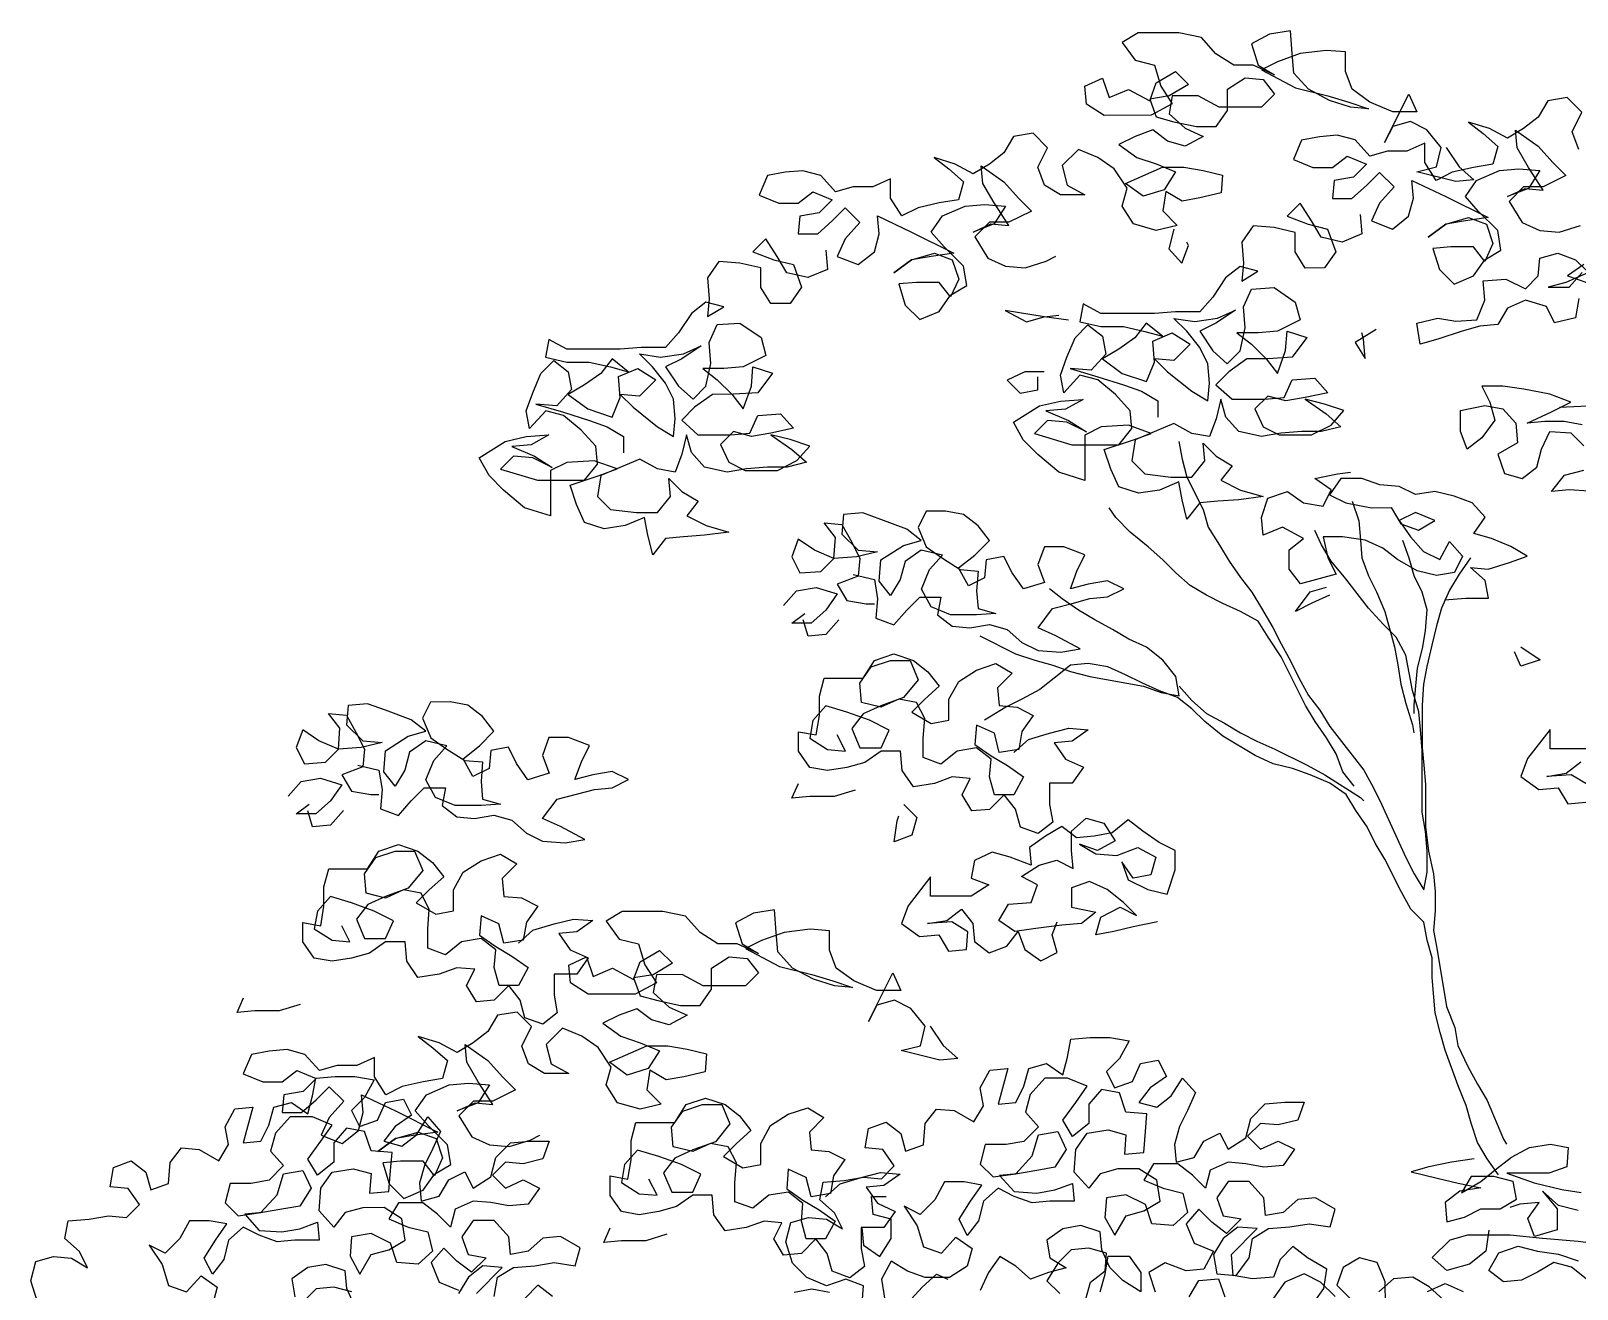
# Model space of a CAD drawing. Header units: millimetres. Extents: x 92.2 to 172.4, y 6.8 to 63.1.
# Drawn here: x 167.021 to 169.294, y 23.962 to 25.812 of the extents above; entities that cross this region are included whole.
import ezdxf

# ---------------------------------------------------------------- set-up
doc = ezdxf.new("R2010")
doc.units = ezdxf.units.MM
doc.layers.add('VEGETAÇÃO', color=64, linetype='Continuous')

# ---------------------------------------------------------------- blocks, each defined once
blk = doc.blocks.new('A$C6B776F95')
for points in [[(2213.4, 5245), (2217.5, 5220.3), (2244.2, 5214.1), (2254.6, 5234.7), (2281.3, 5242.9), (2304, 5232.6), (2316.3, 5212), (2339, 5209.9), (2361.6, 5203.7), (2392.5, 5193.4), (2415.1, 5187.2), (2419.3, 5213.9), (2392.5, 5220.2), (2369.9, 5216.1), (2343.1, 5218.1), (2332.8, 5242.9), (2334.9, 5267.6), (2306.1, 5269.7), (2281.3, 5257.3), (2264.9, 5273.8), (2262.8, 5296.5), (2240.2, 5302.7), (2217.5, 5294.4), (2201, 5278), (2229.9, 5265.6), (2252.5, 5259.4), (2225.7, 5259.4), (2209.3, 5278)], [(2207.2, 5288.3), (2227.8, 5273.8), (2203.1, 5265.6)], [(2213.5, 5434.5), (2221.8, 5457.1), (2209.5, 5481.9), (2228, 5500.4), (2252.7, 5496.2), (2265.1, 5475.6), (2283.6, 5461.2), (2304.2, 5448.8), (2326.8, 5461.2), (2353.6, 5469.4), (2335.1, 5455), (2316.5, 5438.5), (2322.7, 5415.9), (2347.4, 5411.7), (2374.2, 5405.5), (2394.7, 5395.2), (2409.2, 5417.8), (2409.2, 5442.5), (2431.8, 5432.2), (2456.5, 5432.2), (2479.2, 5426), (2497.7, 5446.6), (2520.4, 5452.7), (2543.1, 5450.7), (2565.7, 5446.5), (2576, 5421.8), (2551.3, 5411.5), (2526.5, 5411.5), (2508, 5426), (2483.3, 5415.7), (2499.8, 5399.2), (2524.5, 5395.1), (2526.5, 5372.4), (2501.8, 5372.4), (2483.3, 5388.9), (2466.8, 5405.4), (2448.3, 5386.9), (2466.8, 5366.3), (2477.1, 5343.6), (2450.3, 5333.4), (2429.7, 5349.9), (2423.5, 5372.5), (2425.6, 5395.2), (2382.4, 5374.6), (2328.8, 5347.9), (2357.6, 5343.7), (2382.3, 5339.6), (2405, 5323.1), (2382.3, 5339.6), (2353.5, 5347.9), (2330.8, 5339.7), (2322.6, 5314.9), (2332.9, 5292.3), (2347.3, 5310.8), (2376.1, 5310.8), (2398.8, 5308.7), (2390.5, 5281.9), (2372, 5263.4), (2347.3, 5273.7), (2332.9, 5294.3), (2312.3, 5306.7), (2316.4, 5331.4), (2341.2, 5356.1), (2357.6, 5374.6), (2343.3, 5395.2), (2314.4, 5407.6), (2289.7, 5409.7), (2262.9, 5407.7), (2277.3, 5385), (2304.1, 5374.7), (2281.5, 5385), (2258.8, 5383), (2277.4, 5411.8), (2291.8, 5436.5), (2293.9, 5459.1), (2265, 5438.6), (2246.5, 5418), (2230, 5401.5), (2258.8, 5387.1), (2283.5, 5387.1), (2302, 5368.5), (2285.5, 5341.8), (2262.9, 5331.5), (2238.2, 5329.4), (2211.4, 5337.7)], [(2382, 5437.1), (2365.5, 5412.4), (2347, 5396), (2369.6, 5393.9), (2419.1, 5406.2), (2394.3, 5412.4), (2388.2, 5437.1), (2406.7, 5459.7), (2427.4, 5470), (2450, 5463.8), (2460.3, 5443.2), (2429.4, 5505), (2419.1, 5482.4), (2450, 5482.4), (2478.9, 5494.7), (2501.5, 5511.1), (2509.8, 5533.8), (2509.8, 5558.5), (2534.5, 5560.5), (2567.5, 5556.4), (2596.3, 5546.1), (2616.9, 5535.7), (2573.6, 5513.1), (2532.4, 5502.9), (2505.6, 5494.7), (2480.9, 5486.4), (2503.6, 5488.5), (2530.3, 5496.7), (2557.1, 5511.1), (2575.7, 5531.7), (2577.8, 5556.4), (2579.8, 5585.2), (2606.6, 5581.1), (2629.3, 5568.7), (2621, 5541.9), (2600.4, 5529.6), (2627.2, 5541.9), (2651.9, 5541.9), (2674.6, 5556.3), (2693.1, 5576.9), (2721.9, 5583), (2773.4, 5583), (2794, 5570.6), (2777.5, 5548), (2752.8, 5541.8), (2744.5, 5515), (2730.1, 5492.4), (2756.9, 5478), (2816.6, 5477.9), (2839.2, 5492.3), (2841.3, 5514.9), (2818.7, 5525.3), (2810.4, 5500.6), (2785.7, 5510.9), (2758.9, 5496.5), (2750.7, 5519.2), (2726, 5533.6), (2709.5, 5517.1), (2734.2, 5502.7), (2758.9, 5498.5), (2750.7, 5475.9), (2728, 5469.7), (2699.2, 5463.6), (2674.5, 5463.6), (2660.1, 5484.2), (2660.1, 5511), (2637.5, 5525.4), (2614.8, 5523.4), (2600.4, 5504.9), (2616.8, 5488.4), (2670.4, 5488.3), (2697.2, 5502.7), (2730.1, 5502.7), (2734.2, 5480), (2713.6, 5461.5), (2690.9, 5451.2), (2713.6, 5438.9), (2736.2, 5445), (2754.8, 5459.4), (2777.4, 5451.2), (2798, 5440.9), (2775.3, 5424.4), (2750.6, 5416.2), (2725.9, 5405.9), (2740.3, 5383.2), (2767.1, 5375), (2789.7, 5391.4), (2742.4, 5412.1), (2715.6, 5412.1), (2690.9, 5408), (2666.2, 5401.8), (2668.2, 5379.2), (2695, 5373), (2717.6, 5368.8), (2738.2, 5381.2), (2742.3, 5356.5), (2723.8, 5338), (2750.5, 5331.7), (2779.4, 5340), (2793.8, 5362.6), (2787.7, 5385.3), (2804.2, 5410), (2824.8, 5424.4), (2849.5, 5434.6), (2870.1, 5414), (2863.9, 5389.3), (2841.2, 5377), (2872.1, 5376.9), (2892.7, 5389.3), (2901, 5411.9), (2888.6, 5436.6), (2907.2, 5455.2), (2931.9, 5451), (2944.2, 5430.4), (2962.7, 5416), (2983.3, 5403.6), (3006, 5415.9), (3032.8, 5424.2), (3014.2, 5409.8), (2995.7, 5393.3), (3001.8, 5370.6), (3026.5, 5366.5), (3053.3, 5360.3), (3073.9, 5350), (3088.3, 5372.6), (3088.3, 5397.3), (3111, 5387), (3135.7, 5387), (3158.3, 5380.8), (3176.9, 5401.4), (3199.6, 5407.5), (3222.2, 5405.5), (3244.9, 5401.3), (3255.1, 5376.6), (3230.4, 5366.3), (3205.7, 5366.3), (3187.2, 5380.8), (3162.5, 5370.5), (3178.9, 5354), (3203.6, 5349.9), (3205.7, 5327.2), (3180.9, 5327.2), (3162.4, 5343.7), (3146, 5360.2), (3127.4, 5341.7), (3145.9, 5321.1), (3156.2, 5298.4), (3129.4, 5288.2), (3108.8, 5304.6), (3102.7, 5327.3), (3104.8, 5350), (3061.5, 5329.4), (3007.9, 5302.7), (3036.8, 5298.5), (3061.5, 5294.4), (3084.1, 5277.9), (3061.5, 5294.4), (3032.6, 5302.7), (3010, 5294.4), (3001.7, 5269.7), (3012, 5247.1), (3026.4, 5265.6), (3055.3, 5265.6), (3077.9, 5263.5), (3069.7, 5236.7), (3051.1, 5218.2), (3026.4, 5228.5), (3012, 5249.1), (2991.4, 5261.5), (2995.6, 5286.2), (3020.3, 5310.9), (3036.8, 5329.4), (3022.4, 5350), (2993.6, 5362.4), (2968.9, 5364.5), (2942.1, 5362.5), (2956.5, 5339.8), (2983.2, 5329.5), (2960.6, 5339.8), (2938, 5337.8), (2956.5, 5366.6), (2970.9, 5391.3), (2973, 5413.9), (2944.2, 5393.4), (2925.6, 5372.8), (2909.1, 5356.3), (2938, 5341.9), (2962.7, 5341.9), (2981.2, 5323.3), (2964.7, 5296.5), (2942, 5286.3), (2917.3, 5284.2), (2890.5, 5292.5), (2878.2, 5298.7)], [(2491.5, 5351.9), (2489.4, 5327.1), (2514.1, 5316.8), (2540.9, 5323), (2553.3, 5343.6), (2567.7, 5366.2), (2584.2, 5349.7), (2557.4, 5339.4), (2532.7, 5333.3), (2522.3, 5304.5), (2536.7, 5283.9), (2561.4, 5283.8), (2573.8, 5304.4), (2573.8, 5329.1), (2600.6, 5335.3), (2627.4, 5337.3), (2641.8, 5316.7), (2639.7, 5289.9), (2641.7, 5267.3), (2621.2, 5279.7), (2643.8, 5285.8), (2662.3, 5271.4), (2678.8, 5246.7), (2695.2, 5228.1), (2726.1, 5228.1), (2752.9, 5226), (2820.9, 5225.9), (2843.5, 5238.3), (2847.6, 5215.6), (2820.9, 5209.5), (2792, 5209.5), (2765.2, 5203.3), (2742.6, 5197.2), (2763.2, 5213.6), (2777.6, 5195.1), (2798.2, 5180.7), (2818.8, 5168.3), (2794, 5149.8), (2763.1, 5139.5), (2752.9, 5164.2), (2754.9, 5191), (2730.2, 5201.3), (2707.6, 5186.9), (2728.1, 5166.3), (2752.9, 5168.3), (2736.4, 5151.9), (2705.5, 5127.2), (2684.8, 5114.9), (2682.8, 5137.5), (2684.9, 5162.2), (2695.2, 5182.8), (2711.7, 5203.4), (2728.2, 5219.8), (2701.4, 5215.7), (2672.6, 5219.9), (2649.9, 5230.2), (2674.6, 5213.7), (2695.2, 5203.4), (2678.7, 5178.7), (2660.2, 5162.2), (2643.7, 5178.7), (2637.6, 5207.6), (2639.7, 5234.3), (2629.4, 5257), (2600.5, 5259.1), (2573.8, 5240.6), (2567.6, 5217.9), (2596.4, 5203.5), (2621.1, 5201.4), (2647.9, 5201.4), (2629.3, 5187), (2610.8, 5168.5), (2596.3, 5149.9), (2586.1, 5178.8), (2584, 5203.5), (2559.3, 5195.3), (2577.8, 5170.6), (2608.7, 5168.5), (2635.5, 5168.4), (2658.1, 5151.9), (2674.6, 5135.5), (2654, 5116.9), (2612.8, 5117), (2588.1, 5119.1), (2577.8, 5141.7), (2549, 5143.8), (2532.5, 5125.3), (2561.3, 5119.1), (2586, 5114.9), (2608.7, 5121.1), (2625.1, 5104.6), (2614.8, 5082), (2594.2, 5071.7), (2553, 5071.7), (2528.3, 5084.1), (2511.9, 5102.7), (2536.6, 5110.9), (2561.3, 5117), (2534.5, 5098.5), (2515.9, 5082.1), (2540.7, 5075.9), (2565.4, 5075.8), (2592.1, 5073.8), (2616.8, 5069.6), (2645.7, 5075.8), (2662.2, 5094.3), (2668.4, 5116.9), (2674.5, 5092.2), (2682.7, 5069.6), (2705.4, 5073.6), (2728.1, 5086), (2777.5, 5065.3), (2781.6, 5038.6), (2765.1, 5022.1), (2732.1, 5018), (2705.4, 5018), (2688.9, 5038.7), (2691, 5061.3), (2674.5, 5044.8), (2653.9, 5032.5), (2668.3, 5014), (2643.6, 5001.6), (2614.7, 4993.4), (2645.6, 4989.3), (2672.4, 4987.2), (2695, 4985.1), (2711.5, 4964.5), (2717.7, 4989.2), (2721.8, 5011.9), (2746.5, 5001.5), (2773.3, 4997.4), (2798, 5005.6), (2808.3, 5028.2), (2816.6, 5053), (2779.5, 5065.3), (2756.9, 5073.6), (2785.7, 5083.9), (2820.7, 5081.8), (2841.3, 5071.5), (2841.3, 5013.8), (2874.2, 5024.1), (2901, 5046.7), (2919.6, 5065.2), (2931.9, 5087.9), (2899, 5108.5), (2872.2, 5114.7), (2843.4, 5116.8), (2866.1, 5104.4), (2890.8, 5102.3), (2861.9, 5090), (2839.3, 5075.6), (2864, 5087.9), (2888.7, 5090), (2905.2, 5073.5), (2857.8, 5059.1), (2798.1, 5059.1), (2781.6, 5079.8), (2783.7, 5102.4), (2802.2, 5123), (2824.9, 5141.5), (2847.6, 5147.7), (2868.1, 5125), (2872.3, 5147.6), (2864.1, 5170.3), (2853.8, 5195), (2837.3, 5211.5), (2818.8, 5197.1), (2814.6, 5174.5), (2833.2, 5153.8), (2859.9, 5155.9), (2824.9, 5145.6), (2792, 5135.4), (2769.3, 5127.1), (2748.7, 5114.8), (2748.7, 5094.2)], [(2728.3, 5333.1), (2734.4, 5308.4), (2718, 5289.9), (2709.7, 5312.5), (2711.8, 5316.6)], [(3170.6, 5306.7), (3168.5, 5281.9), (3193.3, 5271.6), (3220, 5277.8), (3232.4, 5298.4), (3246.8, 5321), (3263.3, 5304.5), (3236.5, 5294.2), (3211.8, 5288.1), (3201.5, 5259.3), (3215.9, 5238.7), (3240.6, 5238.6), (3253, 5259.2), (3253, 5283.9), (3279.8, 5290.1), (3306.5, 5292.1), (3320.9, 5271.5), (3318.8, 5244.7), (3320.9, 5222.1), (3300.3, 5234.5), (3323, 5240.6), (3341.5, 5226.2), (3357.9, 5201.5), (3374.4, 5182.9), (3405.3, 5182.9), (3432.1, 5180.8), (3500, 5180.7), (3522.7, 5193.1), (3526.8, 5170.4), (3500, 5164.3), (3471.2, 5164.3), (3444.4, 5158.1), (3421.7, 5152), (3442.3, 5168.4), (3456.7, 5149.9), (3477.3, 5135.4), (3497.9, 5123.1), (3473.2, 5104.6), (3442.3, 5094.3), (3432, 5119), (3434.1, 5145.8), (3409.4, 5156.1), (3386.7, 5141.7), (3407.3, 5121.1), (3432, 5123.1), (3415.5, 5106.7), (3384.6, 5082), (3364, 5069.6), (3362, 5092.3), (3364, 5117), (3374.4, 5137.6), (3390.8, 5158.2), (3407.3, 5174.6), (3380.6, 5170.5), (3351.7, 5174.7), (3329.1, 5185), (3353.8, 5168.5), (3374.4, 5158.2), (3357.9, 5133.5), (3339.3, 5117), (3322.9, 5133.5), (3316.7, 5162.4), (3318.8, 5189.1), (3308.5, 5211.8), (3279.7, 5213.9), (3252.9, 5195.4), (3246.7, 5172.7), (3275.5, 5158.3), (3300.2, 5156.2), (3327, 5156.2), (3308.5, 5141.8), (3289.9, 5123.3), (3275.5, 5104.7), (3265.2, 5133.6), (3263.2, 5158.3), (3238.4, 5150.1), (3257, 5125.3), (3287.8, 5123.3), (3314.6, 5123.2), (3337.3, 5106.7), (3353.7, 5090.3), (3333.1, 5071.7), (3291.9, 5071.8), (3267.2, 5073.9), (3256.9, 5096.5), (3228.1, 5098.6), (3211.6, 5080.1), (3240.4, 5073.9), (3265.1, 5069.7), (3287.8, 5075.9), (3304.3, 5059.4), (3293.9, 5036.8), (3273.3, 5026.5), (3232.2, 5026.5), (3207.5, 5038.9), (3191, 5057.5), (3215.7, 5065.7), (3240.4, 5071.8), (3213.6, 5053.3), (3195.1, 5036.9), (3219.8, 5030.7), (3244.5, 5030.6), (3271.3, 5028.5), (3296, 5024.4), (3324.8, 5030.6), (3341.3, 5049.1), (3347.5, 5071.7), (3353.7, 5047), (3361.9, 5024.3), (3384.5, 5028.4), (3407.2, 5040.8), (3456.6, 5020.1), (3460.7, 4993.4), (3444.2, 4976.9), (3411.3, 4972.8), (3384.5, 4972.8), (3368, 4993.4), (3370.1, 5016.1), (3353.6, 4999.6), (3333, 4987.3), (3347.4, 4968.8), (3322.7, 4956.4), (3293.9, 4948.2), (3324.8, 4944.1), (3351.5, 4942), (3374.2, 4939.9), (3390.6, 4919.3), (3396.8, 4944), (3401, 4966.6), (3425.7, 4956.3), (3452.4, 4952.2), (3477.2, 4960.4), (3487.5, 4983), (3495.7, 5007.7), (3458.7, 5020.1), (3436, 5028.4), (3464.9, 5038.7), (3499.9, 5036.6), (3520.5, 5026.3), (3520.4, 4968.6), (3553.4, 4978.9), (3580.2, 5001.5), (3598.7, 5020), (3611.1, 5042.7), (3578.2, 5063.3), (3551.4, 5069.5), (3522.6, 5071.6), (3545.2, 5059.2), (3569.9, 5057.1), (3541.1, 5044.8), (3518.4, 5030.4), (3543.1, 5042.7), (3567.8, 5044.7), (3584.3, 5028.3), (3536.9, 5013.9), (3477.2, 5013.9), (3460.8, 5034.6), (3462.8, 5057.2), (3481.4, 5077.8), (3504.1, 5096.3), (3526.7, 5102.4), (3547.3, 5079.8), (3551.4, 5102.4), (3543.2, 5125.1), (3532.9, 5149.8), (3516.5, 5166.3), (3497.9, 5151.9), (3493.8, 5129.3), (3512.3, 5108.6), (3539.1, 5110.7), (3504.1, 5100.4), (3471.1, 5090.1), (3448.4, 5081.9), (3427.8, 5069.6), (3427.8, 5049)], [(2862, 5217.7), (2892.9, 5221.8), (2942.4, 5229.9), (2915.6, 5215.6), (2892.9, 5221.8), (2874.4, 5223.8)], [(2470.8, 5205.7), (2497.5, 5189.2), (2485.1, 5168.6), (2487.2, 5193.3), (2489.3, 5201.5)], [(2200.8, 5000), (2225.5, 5002), (2248.2, 4999.9), (2231.7, 5020.5), (2207, 5026.7)], [(2892.9, 5151.7), (2917.6, 5151.7), (2940.2, 5141.4), (2923.7, 5124.9), (2901.1, 5129.1), (2901.1, 5145.5)], [(2238, 5107), (2192.7, 5109.1)], [(2209.1, 5084.4), (2231.8, 5088.5), (2256.5, 5088.5), (2279.1, 5086.4), (2248.3, 5100.8), (2223.5, 5113.2), (2250.3, 5123.5), (2283.3, 5129.6), (2310.1, 5133.7), (2336.8, 5133.7), (2326.5, 5113.1), (2320.3, 5090.5), (2336.8, 5067.8), (2355.3, 5053.4), (2363.6, 5076), (2363.6, 5102.8), (2332.7, 5109), (2310, 5104.9), (2293.5, 5086.4), (2291.5, 5061.7), (2316.2, 5047.2), (2307.9, 5022.5), (2285.2, 5016.4), (2266.7, 5030.8), (2260.6, 5053.5), (2250.3, 5076.1), (2223.5, 5074.1), (2207, 5057.6)], [(2721.9, 5063.3), (2717.7, 5040.7), (2711.5, 5018), (2690.9, 4976.9), (2684.7, 4954.2), (2670.3, 4931.6), (2657.9, 4911), (2643.5, 4890.4), (2629, 4871.9), (2616.6, 4851.3), (2602.2, 4826.6), (2591.9, 4806), (2579.5, 4783.4), (2569.2, 4762.8), (2556.8, 4740.2), (2542.4, 4721.6), (2530, 4701.1), (2486.7, 4645.5), (2474.3, 4622.9), (2464, 4602.3), (2433.1, 4534.3), (2422.8, 4513.8), (2410.4, 4493.2), (2406.3, 4515.8), (2406.3, 4542.6), (2408.4, 4567.3), (2412.5, 4592), (2412.6, 4670.3), (2414.7, 4697.1), (2416.8, 4719.7), (2425, 4746.5), (2433.3, 4791.8), (2445.7, 4814.4), (2462.2, 4830.9), (2480.7, 4851.4), (2509.6, 4888.5), (2528.1, 4911.1), (2540.5, 4931.7), (2548.8, 4950.2)], [(2383.9, 4861.8), (2357.2, 4863.9), (2328.3, 4863.9), (2332.5, 4886.6), (2351, 4903), (2328.4, 4901), (2301.6, 4909.3), (2279, 4917.5), (2299.6, 4929.9), (2324.3, 4940.1), (2347, 4946.3), (2332.6, 4966.9), (2349.1, 4985.4), (2371.7, 4993.6), (2396.4, 4999.8), (2421.1, 4995.7), (2441.7, 5005.9), (2466.5, 5008), (2489.1, 5016.2), (2515.9, 5016.2), (2530.3, 4995.6), (2509.7, 4985.3), (2476.7, 4979.1), (2452, 4979.2), (2439.6, 4958.6), (2417, 4950.4), (2396.4, 4962.7), (2421.1, 4973), (2441.7, 4962.7), (2427.3, 4942.1), (2410.8, 4923.6), (2390.2, 4913.3), (2377.8, 4936), (2361.3, 4917.5), (2371.6, 4896.9), (2394.3, 4892.7), (2419, 4898.9), (2443.7, 4913.3), (2462.3, 4927.7), (2484.9, 4937.9), (2513.8, 4942), (2538.5, 4942), (2532.3, 4915.2), (2522, 4894.7), (2567.3, 4882.3), (2581.7, 4900.8), (2581.7, 4925.5), (2563.2, 4939.9), (2590, 4954.3), (2614.7, 4944), (2616.8, 4966.6), (2608.5, 4991.4), (2583.8, 4999.6), (2563.2, 4985.2), (2538.5, 4981.1), (2528.2, 5001.7), (2548.8, 5016.1), (2520, 5022.3), (2503.5, 5024.4)], [(2501.4, 4987.3), (2493.2, 4962.6), (2491.1, 4937.9), (2489, 4915.3), (2480.8, 4892.6), (2470.5, 4872), (2460.1, 4847.3), (2447.7, 4802.1), (2443.6, 4779.4), (2439.5, 4754.7), (2433.3, 4730), (2425, 4703.2), (2422.9, 4692.9)], [(2499.1, 4624.9), (2513.5, 4643.4), (2521.7, 4666.1), (2534.1, 4686.6), (2548.6, 4707.2), (2560.9, 4727.8), (2591.9, 4789.6), (2608.4, 4814.3), (2620.8, 4834.8), (2643.4, 4847.2), (2666.1, 4857.5), (2686.7, 4867.7), (2707.3, 4880.1), (2725.8, 4896.5), (2742.3, 4913), (2760.9, 4929.4), (2783.5, 4948), (2802.1, 4966.5), (2810.3, 4978.8)], [(3135.6, 4894.1), (3108.9, 4887.9), (3104.7, 4863.2), (3106.8, 4838.5), (3084.1, 4830.3), (3067.6, 4848.8), (3051.2, 4865.3), (3024.4, 4865.4), (3028.5, 4842.7), (3010, 4828.3), (2987.3, 4826.3), (2962.6, 4830.4), (2939.9, 4824.3), (2921.4, 4807.8), (2900.8, 4797.5), (2872, 4795.5), (2847.2, 4799.6), (2878.2, 4816.1), (2900.8, 4826.3), (2882.3, 4851.1), (2857.6, 4857.3), (2835, 4863.5), (2812.3, 4865.6), (2791.7, 4875.9), (2812.3, 4886.2), (2837, 4882), (2859.7, 4875.8), (2851.5, 4898.5), (2841.2, 4919.1), (2868, 4929.3), (2892.7, 4929.3), (2900.9, 4906.7), (2892.6, 4884), (2919.4, 4875.8), (2933.8, 4896.3), (2944.1, 4916.9), (2966.8, 4912.8), (2968.8, 4890.1), (2989.4, 4879.8), (3001.8, 4902.5), (2981.2, 4918.9), (2962.7, 4937.5), (2977.1, 4956), (2995.7, 4970.4), (3018.3, 4974.5), (3043, 4974.5), (3053.3, 4953.9), (3043, 4929.2), (3022.4, 4914.8), (2999.7, 4900.4), (2977.1, 4898.4), (2979.1, 4873.6), (2977, 4851), (2954.4, 4844.8), (2979.1, 4842.8), (3012, 4842.7), (3036.8, 4853), (3049.1, 4875.6), (3038.9, 4900.4), (3022.4, 4918.9), (3049.2, 4925.1), (3069.8, 4910.6), (3075.9, 4888), (3088.3, 4867.4), (3102.7, 4885.9), (3100.7, 4912.7), (3071.8, 4931.2), (3049.2, 4937.4), (3067.7, 4951.8), (3100.7, 4964.1), (3123.4, 4972.4), (3148.1, 4970.3), (3150.1, 4945.6), (3129.5, 4925), (3104.8, 4923), (3131.5, 4916.7), (3160.4, 4914.7), (3185.1, 4924.9), (3205.7, 4939.3), (3213.9, 4916.7), (3203.6, 4896.1), (3176.8, 4898.2), (3160.4, 4914.7), (3158.3, 4941.4), (3172.8, 4960), (3150.1, 4957.9), (3137.7, 4935.3), (3127.4, 4914.7), (3129.5, 4892), (3156.2, 4881.7), (3143.9, 4861.1), (3119.1, 4857), (3108.8, 4857)], [(2437.6, 4938), (2429.3, 4915.3), (2423.1, 4892.7), (2412.8, 4872.1), (2406.6, 4849.5), (2408.6, 4822.7), (2412.7, 4800), (2418.9, 4775.3), (2420.9, 4752.7), (2423, 4727.9), (2422.9, 4717.6)], [(2351, 4915.4), (2365.4, 4894.8), (2377.8, 4874.2), (2388.1, 4851.5), (2394.2, 4828.9), (2400.4, 4804.2), (2406.5, 4777.4), (2410.6, 4754.7), (2412.7, 4727.9), (2412.6, 4674.4), (2410.5, 4651.8), (2408.4, 4627), (2408.4, 4573.5), (2404.3, 4542.6), (2398, 4513.8), (2396, 4491.1), (2395.9, 4466.4), (2398, 4441.7), (2393.8, 4419.1), (2381.4, 4344.9), (2371.1, 4318.2), (2367, 4295.5), (2354.6, 4268.8), (2342.2, 4246.1), (2329.8, 4225.5), (2309.2, 4176.1), (2305.1, 4170)], [(2530.2, 4867.9), (2552.8, 4857.6), (2573.4, 4847.2), (2554.9, 4872), (2534.3, 4878.2)], [(2974.9, 4816), (2929.6, 4793.4), (2904.9, 4785.2), (2882.2, 4779), (2859.6, 4770.8), (2834.9, 4764.6), (2766.9, 4752.3), (2744.2, 4744.1), (2721.6, 4740), (2725.7, 4764.7), (2742.2, 4785.3), (2762.8, 4801.8), (2785.5, 4812), (2806.1, 4824.4), (2828.7, 4836.7), (2849.4, 4849), (2870, 4863.4), (2886.4, 4875.8)], [(3224.2, 4854.9), (3207.7, 4873.4), (3183, 4877.6), (3156.2, 4869.4), (3170.6, 4848.8), (3189.1, 4832.3), (3213.8, 4832.2), (3197.4, 4844.6)], [(3154.1, 4836.4), (3170.6, 4817.9), (3193.2, 4815.8), (3199.4, 4836.4)], [(2287.1, 4802.2), (2262.4, 4785.7), (2287.1, 4777.5), (2295.3, 4796)], [(2315.3, 4130.8), (2329.8, 4151.4), (2342.1, 4172), (2350.4, 4196.7), (2356.6, 4219.3), (2366.9, 4244), (2383.4, 4289.3), (2389.6, 4312), (2395.8, 4336.7), (2400, 4382), (2400, 4406.7), (2406.2, 4429.3), (2410.3, 4452), (2426.8, 4468.5), (2439.2, 4491.1), (2459.8, 4532.3), (2472.2, 4552.8), (2482.5, 4573.4), (2497, 4594), (2509.3, 4614.6), (2530, 4629), (2554.7, 4639.3), (2577.3, 4647.5), (2602.1, 4653.6), (2624.7, 4663.9), (2665.9, 4688.6), (2688.6, 4707.1), (2705.1, 4723.6), (2723.6, 4738), (2746.3, 4746.2), (2769, 4756.5), (2789.6, 4766.7), (2812.2, 4777), (2836.9, 4781.1), (2859.6, 4779), (2880.2, 4762.5), (2898.7, 4748.1), (2921.3, 4735.7), (2941.9, 4725.4), (2962.5, 4713), (2968.7, 4708.9)], [(2931.6, 4667.7), (2913, 4684.2), (2886.3, 4692.5), (2861.6, 4698.7), (2836.9, 4696.7), (2857.4, 4682.2), (2880.1, 4680.2), (2865.7, 4659.6), (2843, 4649.3), (2857.4, 4628.7), (2886.2, 4628.7), (2886.2, 4601.9), (2882.1, 4579.2), (2900.6, 4564.8), (2923.2, 4573), (2929.4, 4595.7), (2943.9, 4614.2), (2962.4, 4595.6), (2985, 4593.6), (2997.4, 4614.1), (2987.1, 4634.7), (3009.8, 4636.8), (3032.4, 4628.5), (3059.2, 4624.4), (3073.6, 4645), (3075.7, 4669.7), (3100.4, 4669.7), (3121, 4655.2), (3143.7, 4649), (3168.4, 4644.9), (3191, 4649), (3205.5, 4669.6), (3205.5, 4694.3), (3182.8, 4690.2), (3178.7, 4714.9), (3178.8, 4739.6), (3172.6, 4762.3), (3123.2, 4762.3), (3108.8, 4785), (3084.1, 4793.2), (3059.3, 4785), (3040.8, 4770.6), (3026.4, 4752.1), (3044.9, 4735.6), (3061.3, 4719.1), (3036.6, 4704.7), (3014, 4708.9), (3014, 4735.6), (3001.7, 4758.3), (2979, 4772.7), (2954.3, 4781), (2933.7, 4768.7), (2952.2, 4750.1), (2950.2, 4727.5), (2927.5, 4725.4), (2906.9, 4715.1), (2921.3, 4694.5), (2925.4, 4671.9), (2950.1, 4667.7), (2956.3, 4692.4), (2979, 4702.7), (2981, 4678), (2960.4, 4663.6), (2939.8, 4651.3), (2919.2, 4636.9), (2931.5, 4614.2), (2956.2, 4614.2), (2962.4, 4636.8), (2960.4, 4659.5), (2978.9, 4673.9), (3003.6, 4669.7), (3024.2, 4653.2), (3046.9, 4661.5), (3046.9, 4686.2), (3044.9, 4710.9), (3055.2, 4731.5), (3077.8, 4735.6), (3100.5, 4725.3), (3125.2, 4731.4), (3127.3, 4756.1), (3112.9, 4776.7), (3088.2, 4785), (3063.5, 4785), (3053.1, 4760.3), (3071.7, 4737.6), (3100.5, 4727.3), (3123.1, 4717), (3137.5, 4698.5), (3127.2, 4673.7), (3100.4, 4673.8), (3090.2, 4696.4), (3114.9, 4708.8), (3143.7, 4719), (3170.5, 4727.3), (3187, 4708.7), (3191.1, 4686), (3168.4, 4671.7), (3145.7, 4669.6), (3156.1, 4690.2)], [(2198.4, 4672.5), (2249.9, 4672.5), (2249.9, 4697.2), (2278.7, 4660.1), (2287, 4637.4), (2264.3, 4621), (2239.6, 4623.1), (2227.2, 4602.5), (2204.5, 4604.6)], [(2202.5, 4627.2), (2223.1, 4639.6), (2254, 4637.5), (2229.3, 4641.6), (2210.8, 4656.1)], [(2721.6, 4752.4), (2705.1, 4733.9), (2686.5, 4717.4), (2663.9, 4705.1), (2643.3, 4692.7), (2622.7, 4682.4), (2600, 4672.2), (2558.8, 4651.6), (2536.1, 4639.3), (2490.8, 4610.5), (2486.7, 4606.4)], [(3765.5, 4651.6), (3738.7, 4645.5), (3734.5, 4620.8), (3736.6, 4596.1), (3713.9, 4587.8), (3697.5, 4606.4), (3681, 4622.9), (3654.2, 4622.9), (3658.3, 4600.3), (3639.8, 4585.9), (3617.1, 4583.8), (3592.4, 4588), (3569.8, 4581.8), (3551.2, 4565.3), (3530.6, 4555.1), (3501.8, 4553), (3477.1, 4557.2), (3508, 4573.6), (3530.6, 4583.9), (3512.1, 4608.6), (3487.4, 4614.8), (3464.8, 4621), (3442.1, 4623.1), (3421.5, 4633.4), (3442.1, 4643.7), (3466.8, 4639.6), (3489.5, 4633.4), (3481.3, 4656), (3471, 4676.6), (3497.8, 4686.9), (3522.5, 4686.9), (3530.7, 4664.2), (3522.4, 4641.6), (3549.2, 4633.3), (3563.6, 4653.9), (3574, 4674.5), (3596.6, 4670.3), (3598.6, 4647.7), (3619.2, 4637.4), (3631.6, 4660), (3611, 4676.5), (3592.5, 4695), (3606.9, 4713.6), (3625.5, 4728), (3648.1, 4732.1), (3672.9, 4732), (3683.1, 4711.4), (3672.8, 4686.7), (3652.2, 4672.3), (3629.5, 4657.9), (3606.9, 4655.9), (3608.9, 4631.2), (3606.8, 4608.5), (3584.2, 4602.4), (3608.9, 4600.3), (3641.8, 4600.3), (3666.6, 4610.5), (3678.9, 4633.2), (3668.7, 4657.9), (3652.2, 4676.5), (3679, 4682.6), (3699.6, 4668.2), (3705.7, 4645.5), (3718.1, 4624.9), (3732.5, 4643.4), (3730.5, 4670.2), (3701.6, 4688.8), (3679, 4695), (3697.5, 4709.4), (3730.5, 4721.7), (3753.2, 4729.9), (3777.9, 4727.8), (3779.9, 4703.1), (3759.3, 4682.5), (3734.6, 4680.5), (3761.4, 4674.3), (3790.2, 4672.2), (3814.9, 4682.5), (3835.5, 4696.9), (3843.7, 4674.2), (3833.4, 4653.6), (3806.6, 4655.7), (3790.2, 4672.2), (3788.2, 4699), (3802.6, 4717.5), (3779.9, 4715.5), (3767.6, 4692.8), (3757.2, 4672.2), (3759.3, 4649.6), (3786, 4639.3), (3773.7, 4618.7), (3748.9, 4614.6), (3738.6, 4614.6)], [(3133.3, 4620.2), (3160.1, 4611.9), (3191, 4611.9), (3213.6, 4609.8), (3205.4, 4628.4)], [(3854, 4612.4), (3837.5, 4631), (3812.8, 4635.1), (3786, 4626.9), (3800.4, 4606.3), (3818.9, 4589.8), (3843.7, 4589.8), (3827.2, 4602.2)], [(3071.5, 4601.7), (3055, 4585.3), (3061.2, 4562.6), (3083.9, 4554.3), (3079.8, 4581.1), (3077.7, 4587.3)], [(2749, 4452.6), (2779.8, 4446.4), (2804.6, 4440.2), (2827.2, 4436.1), (2821, 4458.7), (2796.3, 4471.1), (2775.7, 4460.8), (2792.2, 4477.3), (2812.8, 4493.7), (2835.5, 4504), (2858.1, 4495.8), (2858.1, 4471.1), (2827.2, 4464.9), (2845.7, 4450.5), (2870.5, 4448.4), (2903.4, 4444.2), (2930.2, 4440.1), (2950.8, 4454.5), (2938.4, 4475.1), (2909.6, 4477.2), (2901.4, 4499.8), (2922, 4510.1), (2899.4, 4524.6), (2876.7, 4530.8), (2856.1, 4520.5), (2858.2, 4543.1), (2858.2, 4567.8), (2839.7, 4584.3), (2817, 4578.2), (2802.6, 4555.5), (2825.2, 4543.2), (2847.9, 4551.4), (2827.3, 4539), (2800.5, 4537), (2773.8, 4547.3), (2751.1, 4535), (2757.3, 4512.3), (2779.9, 4508.2), (2794.3, 4528.8), (2786.1, 4506.1), (2761.4, 4493.8), (2736.6, 4487.6), (2726.4, 4518.5), (2726.4, 4543.3), (2747, 4553.5), (2767.6, 4567.9), (2786.1, 4582.3), (2806.7, 4565.8), (2829.4, 4561.7), (2852, 4559.6), (2870.6, 4574), (2891.2, 4561.6), (2911.7, 4547.2), (2909.7, 4524.5), (2936.4, 4534.8), (2959.1, 4541), (2981.7, 4530.7), (2985.8, 4508), (2963.2, 4499.8), (2985.8, 4485.4), (3037.3, 4485.3), (3037.3, 4510), (3066.1, 4472.9), (3074.3, 4450.3), (3051.7, 4433.8), (3027, 4435.9), (3014.6, 4415.3), (2991.9, 4417.4), (2989.9, 4440), (3010.5, 4452.4), (3041.4, 4450.3), (3016.7, 4454.4), (2998.2, 4468.9), (2983.7, 4450.3), (2981.6, 4427.7), (2963.1, 4413.3), (2940.5, 4421.6), (2926.1, 4440.1), (2917.8, 4417.5), (2897.2, 4403.1), (2876.6, 4413.4), (2882.8, 4436), (2876.6, 4452.5)], [(3783.9, 4594), (3800.4, 4575.4), (3823, 4573.3), (3829.2, 4593.9)], [(3561.4, 4425.3), (3542.9, 4441.8), (3516.1, 4450), (3491.4, 4456.2), (3466.7, 4454.2), (3487.2, 4439.8), (3509.9, 4437.7), (3495.5, 4417.1), (3472.8, 4406.8), (3487.2, 4386.2), (3516, 4386.2), (3516, 4359.4), (3511.9, 4336.8), (3530.4, 4322.4), (3553, 4330.6), (3559.2, 4353.2), (3573.7, 4371.7), (3592.2, 4353.2), (3614.8, 4351.1), (3627.2, 4371.7), (3616.9, 4392.3), (3639.6, 4394.3), (3662.2, 4386.1), (3689, 4381.9), (3703.4, 4402.5), (3705.5, 4427.2), (3730.2, 4427.2), (3750.8, 4412.8), (3773.5, 4406.6), (3798.2, 4402.4), (3820.8, 4406.5), (3835.3, 4427.1), (3835.3, 4451.8), (3812.6, 4447.7), (3808.5, 4472.4), (3808.6, 4497.1), (3802.4, 4519.8), (3753, 4519.8), (3738.6, 4542.5), (3713.9, 4550.8), (3689.2, 4542.6), (3670.6, 4528.2), (3656.2, 4509.6), (3674.7, 4493.1), (3691.2, 4476.7), (3666.4, 4462.3), (3643.8, 4466.4), (3643.8, 4493.2), (3631.5, 4515.8), (3608.8, 4530.3), (3584.1, 4538.5), (3563.5, 4526.2), (3582, 4507.7), (3580, 4485), (3557.3, 4483), (3536.7, 4472.7), (3551.1, 4452.1), (3555.2, 4429.4), (3579.9, 4425.3), (3586.1, 4450), (3608.8, 4460.3), (3610.8, 4435.5), (3590.2, 4421.1), (3569.6, 4408.8), (3549, 4394.4), (3561.3, 4371.8), (3586, 4371.7), (3592.2, 4394.4), (3590.2, 4417), (3608.7, 4431.4), (3633.5, 4427.3), (3654, 4410.8), (3676.7, 4419), (3676.7, 4443.7), (3674.7, 4468.4), (3685, 4489), (3707.6, 4493.1), (3730.3, 4482.8), (3755, 4489), (3757.1, 4513.7), (3742.7, 4534.3), (3718, 4542.5), (3693.3, 4542.6), (3683, 4517.9), (3701.5, 4495.2), (3730.3, 4484.9), (3752.9, 4474.5), (3767.3, 4456), (3757, 4431.3), (3730.2, 4431.3), (3720, 4454), (3744.7, 4466.3), (3773.5, 4476.6), (3800.3, 4484.8), (3816.8, 4466.2), (3820.9, 4443.6), (3798.2, 4429.2), (3775.5, 4427.2), (3785.9, 4447.7)], [(3038, 4319.9), (3021.5, 4295.2), (3002.9, 4278.7), (3025.6, 4276.6), (3075, 4288.9), (3050.3, 4295.1), (3044.1, 4319.9), (3062.7, 4342.5), (3083.3, 4352.8), (3105.9, 4346.6), (3116.2, 4326), (3085.4, 4387.8), (3075.1, 4365.1), (3106, 4365.1), (3134.8, 4377.4), (3157.5, 4393.9), (3165.7, 4416.5), (3165.7, 4441.3), (3190.5, 4443.3), (3223.4, 4439.1), (3252.2, 4428.8), (3272.8, 4418.5), (3229.5, 4395.9), (3188.3, 4385.6), (3161.6, 4377.4), (3136.8, 4369.2), (3159.5, 4371.2), (3186.3, 4379.5), (3213.1, 4393.8), (3231.6, 4414.4), (3233.7, 4439.1), (3235.8, 4468), (3262.6, 4463.8), (3285.2, 4451.4), (3276.9, 4424.7), (3256.3, 4412.3), (3283.1, 4424.7), (3307.8, 4424.6), (3330.5, 4439), (3349, 4459.6), (3377.9, 4465.8), (3429.4, 4465.7), (3449.9, 4453.3), (3433.4, 4430.7), (3408.7, 4424.6), (3400.5, 4397.8), (3386, 4375.2), (3412.8, 4360.7), (3472.5, 4360.7), (3495.2, 4375.1), (3497.3, 4397.7), (3474.6, 4408), (3466.4, 4383.3), (3441.7, 4393.6), (3414.9, 4379.2), (3406.7, 4401.9), (3382, 4416.3), (3365.5, 4399.9), (3390.2, 4385.4), (3414.9, 4381.3), (3406.6, 4358.7), (3384, 4352.5), (3355.1, 4346.3), (3330.4, 4346.4), (3316, 4367), (3316, 4393.7), (3293.4, 4408.2), (3270.7, 4406.1), (3256.3, 4387.6), (3272.8, 4371.1), (3326.3, 4371.1), (3353.1, 4385.5), (3386, 4385.4), (3390.1, 4362.8), (3369.5, 4344.3), (3346.9, 4334), (3369.5, 4321.6), (3392.2, 4327.8), (3410.7, 4342.2), (3433.4, 4333.9), (3453.9, 4323.6), (3431.3, 4307.2), (3406.6, 4298.9), (3381.8, 4288.7), (3396.2, 4266), (3423, 4257.7), (3445.7, 4274.2), (3398.3, 4294.8), (3371.5, 4294.8), (3346.8, 4290.8), (3322.1, 4284.6), (3324.1, 4261.9), (3350.9, 4255.7), (3373.6, 4251.6), (3394.2, 4263.9), (3398.3, 4239.2), (3379.7, 4220.7), (3406.5, 4214.5), (3435.3, 4222.7), (3449.8, 4245.4), (3443.6, 4268), (3460.1, 4292.7), (3480.7, 4307.1), (3505.4, 4317.4), (3526, 4296.8), (3519.8, 4272.1), (3497.1, 4259.7), (3528, 4259.7), (3548.6, 4272), (3556.9, 4294.7), (3544.6, 4319.4), (3563.1, 4337.9), (3587.8, 4333.8), (3600.1, 4313.2), (3618.7, 4298.7), (3639.3, 4286.4), (3661.9, 4298.7), (3688.7, 4306.9), (3670.1, 4292.5), (3651.6, 4276.1), (3657.8, 4253.4), (3682.5, 4249.3), (3709.2, 4243.1), (3729.8, 4232.7), (3744.3, 4255.4), (3744.3, 4280.1), (3766.9, 4269.8), (3791.6, 4269.8), (3814.3, 4263.6), (3832.8, 4284.1), (3855.5, 4290.3), (3878.1, 4288.2), (3900.8, 4284.1), (3911.1, 4259.3), (3886.3, 4249.1), (3861.6, 4249.1), (3843.1, 4263.5), (3818.4, 4253.3), (3834.8, 4236.8), (3859.6, 4232.6), (3861.6, 4210), (3836.9, 4210), (3818.4, 4226.5), (3801.9, 4243), (3783.4, 4224.5), (3801.9, 4203.8), (3812.1, 4181.2), (3785.4, 4170.9), (3764.8, 4187.4), (3758.6, 4210.1), (3760.7, 4232.7), (3717.4, 4212.2), (3663.9, 4185.4), (3692.7, 4181.3), (3717.4, 4177.1), (3740, 4160.7), (3717.4, 4177.1), (3688.6, 4185.4), (3665.9, 4177.2), (3657.7, 4152.5), (3667.9, 4129.8), (3682.4, 4148.4), (3711.2, 4148.3), (3733.9, 4146.2), (3725.6, 4119.5), (3707, 4101), (3682.3, 4111.3), (3667.9, 4131.9), (3647.4, 4144.3), (3651.5, 4169), (3676.2, 4193.7), (3692.7, 4212.2), (3678.3, 4232.8), (3649.5, 4245.2), (3624.8, 4247.3), (3598, 4245.2), (3612.4, 4222.6), (3639.2, 4212.2), (3616.5, 4222.5), (3593.9, 4220.5), (3612.4, 4249.3), (3626.9, 4274), (3629, 4296.7), (3600.1, 4276.1), (3581.6, 4255.5), (3565.1, 4239.1), (3593.9, 4224.6), (3618.6, 4224.6), (3637.1, 4206.1), (3620.6, 4179.3), (3598, 4169), (3573.2, 4167), (3546.5, 4175.2), (3534.1, 4181.4)], [(3838.6, 4347.6), (3865.4, 4339.3), (3896.3, 4339.3), (3918.9, 4337.2), (3910.7, 4355.8)], [(2405.8, 3982.5), (2383.2, 3992.8), (2360.5, 3982.5)], [(2385.2, 3972.2), (2403.7, 3988.6), (2424.3, 4001), (2449.1, 3998.9), (2467.6, 3982.4)], [(2459.3, 3965.9), (2459.4, 3994.8), (2469.7, 4019.5), (2492.3, 4025.6), (2512.9, 4013.3), (2521.1, 3990.6), (2504.6, 3974.1)], [(2523.2, 3976.2), (2541.7, 3994.7), (2562.3, 4005), (2587, 3994.7), (2601.4, 3974)], [(2552, 3965.9), (2537.6, 3986.5), (2533.5, 4011.2), (2558.2, 4025.6), (2576.8, 4040), (2593.2, 4023.5), (2601.5, 4000.8), (2628.2, 3998.7), (2652.9, 4002.8), (2655, 4029.6), (2622.1, 4062.6), (2646.8, 4064.6), (2665.3, 4050.2), (2677.7, 4029.6), (2673.5, 4004.9), (2648.8, 4002.8), (2632.4, 4025.5), (2628.3, 4050.2), (2607.7, 4062.6), (2580.9, 4064.7), (2556.2, 4068.8), (2529.4, 4064.7), (2523.3, 4087.4), (2548, 4101.8), (2570.7, 4099.7), (2589.2, 4083.2), (2611.8, 4079.1), (2613.9, 4101.7), (2632.5, 4122.3), (2659.2, 4122.3), (2673.6, 4101.7), (2665.4, 4079), (2642.7, 4074.9), (2661.2, 4056.4), (2679.8, 4070.8), (2696.3, 4087.2), (2712.7, 4068.7), (2702.4, 4044), (2677.7, 4033.7), (2690, 4011), (2712.7, 4009), (2739.4, 4019.2), (2760, 4006.9), (2751.8, 3982.1)], [(2708.5, 3976), (2696.2, 3996.6), (2671.5, 3998.7), (2663.2, 3976)], [(2840.3, 3971.8), (2834.2, 3994.4), (2815.6, 4008.9), (2813.6, 4031.5), (2836.3, 4037.7), (2858.9, 4035.6), (2875.4, 4019.1), (2889.8, 3996.4), (2873.3, 3980)], [(2821.8, 3982.1), (2815.6, 4004.7), (2811.5, 4027.4), (2784.8, 4027.4), (2770.3, 4006.8), (2770.3, 3982.1), (2793, 3996.5), (2809.5, 4013), (2819.8, 4035.6), (2821.9, 4058.3), (2846.6, 4066.5), (2869.2, 4062.4), (2889.8, 4047.9), (2885.7, 4025.3), (2865.1, 4012.9), (2887.7, 4006.7), (2910.4, 3998.5), (2928.9, 4014.9), (2949.5, 4027.3), (2963.9, 4006.7), (2974.2, 3984)], [(3211, 3981.7), (3188.4, 3985.9), (3165.7, 3981.8)], [(3124.5, 3967.4), (3122.5, 3990), (3145.1, 3998.3), (3169.8, 3990), (3194.5, 4000.3), (3213.1, 4018.8), (3221.4, 4045.6), (3215.2, 4070.3), (3192.6, 4076.5), (3169.9, 4074.4), (3149.3, 4062.1), (3159.6, 4082.7), (3178.2, 4099.1), (3174.1, 4121.8), (3147.3, 4123.9), (3122.6, 4128), (3099.9, 4126), (3083.5, 4142.5), (3097.9, 4163.1), (3120.6, 4165.1), (3116.5, 4189.8), (3093.8, 4198.1), (3075.3, 4183.7), (3069.1, 4161), (3046.4, 4169.3), (3044.4, 4196.1), (3030, 4214.6), (3007.3, 4212.6), (2982.6, 4198.2), (2970.3, 4218.8), (2974.4, 4241.4), (2962.1, 4264.1), (2939.4, 4266.2), (2951.7, 4220.8), (2929.1, 4222.9), (2918.8, 4243.5), (2912.7, 4266.2), (2890, 4272.4), (2869.4, 4258), (2863.2, 4280.7), (2859.2, 4303.3), (2834.4, 4305.4), (2809.7, 4305.4), (2785, 4301.3), (2797.3, 4278.7), (2813.8, 4262.2), (2803.5, 4241.6), (2780.8, 4249.8), (2770.6, 4272.5), (2747.9, 4276.6), (2737.6, 4256.1), (2758.2, 4241.6), (2772.6, 4223.1), (2749.9, 4216.9), (2731.4, 4231.3), (2717, 4254), (2700.5, 4235.5), (2710.8, 4212.8), (2721.1, 4192.2), (2727.2, 4169.6), (2725.1, 4146.9), (2702.5, 4153.1), (2690.2, 4173.7), (2669.6, 4184), (2659.3, 4163.5), (2636.6, 4177.9), (2630.5, 4202.6), (2612, 4221.2), (2587.2, 4223.2), (2562.5, 4223.3), (2570.7, 4200.6), (2595.5, 4194.4), (2618.1, 4196.4), (2634.6, 4180), (2618.1, 4163.5), (2595.4, 4173.8), (2574.8, 4163.5), (2589.2, 4142.9), (2613.9, 4140.8), (2636.6, 4144.9), (2659.2, 4147), (2681.9, 4136.7), (2688.1, 4114), (2704.5, 4130.5), (2723.1, 4144.9), (2754, 4144.8), (2766.3, 4124.2), (2741.6, 4114), (2716.9, 4107.8), (2710.7, 4083.1), (2729.2, 4066.6), (2756, 4068.6), (2764.2, 4093.3), (2789, 4105.7), (2813.7, 4101.5), (2815.7, 4076.8), (2803.3, 4054.2), (2788.9, 4078.9), (2766.3, 4085.1), (2745.7, 4097.5), (2749.8, 4124.2), (2772.5, 4138.6), (2799.3, 4138.6), (2821.9, 4132.4), (2836.3, 4113.9), (2854.9, 4134.4), (2852.8, 4163.3), (2838.4, 4183.9), (2811.7, 4188), (2789, 4181.9), (2791.1, 4157.2), (2766.3, 4159.2), (2764.3, 4186), (2762.3, 4208.7), (2789, 4210.7), (2797.3, 4235.4), (2820, 4239.5), (2836.4, 4221), (2836.4, 4196.2), (2857, 4179.7), (2869.4, 4200.3), (2852.9, 4223), (2838.5, 4243.6), (2863.2, 4253.9), (2892.1, 4253.9), (2910.6, 4233.2), (2916.7, 4210.6), (2900.2, 4192.1), (2918.8, 4173.5), (2941.4, 4169.4), (2968.2, 4169.4), (2974.3, 4144.6), (2957.8, 4128.2), (2929, 4132.3), (2908.4, 4155), (2900.2, 4181.8), (2875.5, 4185.9), (2865.2, 4163.3), (2879.6, 4140.6), (2902.2, 4136.5), (2927, 4132.3), (2949.6, 4130.2), (2931.1, 4109.7), (2902.2, 4107.6), (2879.6, 4111.8), (2856.9, 4120), (2854.8, 4097.4), (2885.7, 4097.3), (2908.4, 4095.3), (2931, 4103.5), (2951.6, 4113.8), (2970.2, 4097.3), (2976.3, 4072.6), (2990.7, 4054), (3001, 4074.6), (2986.6, 4097.3), (2972.2, 4117.9), (2994.9, 4122), (3019.6, 4121.9), (3031.9, 4099.3), (3050.5, 4080.7), (3071.1, 4091), (3054.6, 4066.3), (3046.3, 4039.5), (3023.7, 4031.3), (3005.1, 4051.9), (2984.5, 4037.5), (2990.7, 4014.9), (3013.3, 4000.4), (3044.2, 4000.4), (3066.9, 4008.6), (3087.5, 4021), (3099.8, 3998.3), (3095.7, 3971.5)], [(3071, 3963.3), (3048.3, 3988.1), (3029.8, 4004.5), (3015.4, 3998.4)], [(3517.9, 3976.2), (3536.5, 3990.6), (3552.9, 3974.1)], [(3614.7, 3980.2), (3581.8, 4013.2), (3606.5, 4015.2), (3625, 4000.8), (3637.4, 3980.2)], [(3592.1, 3976.1), (3588, 4000.9), (3567.4, 4013.2), (3540.6, 4015.3), (3515.9, 4019.5), (3489.1, 4015.4), (3483, 4038), (3507.7, 4052.4), (3530.3, 4050.3), (3548.9, 4033.8), (3571.5, 4029.7), (3573.6, 4052.3), (3592.1, 4072.9), (3618.9, 4072.9), (3633.3, 4052.3), (3625.1, 4029.6), (3602.4, 4025.5), (3620.9, 4007), (3639.5, 4021.4), (3656, 4037.9), (3672.4, 4019.3), (3662.1, 3994.6), (3637.4, 3984.3)], [(3773.3, 3982.1), (3795.9, 3988.3), (3818.6, 3986.2), (3835.1, 3969.7)], [(3769.2, 3963.6), (3779.5, 3986.3), (3781.6, 4008.9), (3806.3, 4017.1), (3828.9, 4013), (3849.5, 3998.6), (3845.4, 3975.9)], [(4172.8, 3969.4), (4181.1, 3996.2), (4174.9, 4020.9), (4152.3, 4027.1), (4129.6, 4025.1), (4109, 4012.7), (4119.3, 4033.3), (4137.9, 4049.8), (4133.8, 4072.4), (4107, 4074.5), (4082.3, 4078.7), (4059.6, 4076.6), (4043.2, 4093.1), (4057.6, 4113.7), (4080.3, 4115.7), (4076.2, 4140.4), (4053.5, 4148.7), (4035, 4134.3), (4028.8, 4111.7), (4006.1, 4119.9), (4004.1, 4146.7), (3989.7, 4165.2), (3967, 4163.2), (3942.3, 4148.8), (3930, 4169.4), (3934.1, 4192.1), (3921.8, 4214.7), (3899.1, 4216.8), (3911.4, 4171.5), (3888.8, 4173.6), (3878.5, 4194.2), (3872.4, 4216.8), (3849.7, 4223), (3829.1, 4208.6), (3822.9, 4231.3), (3818.8, 4253.9), (3794.1, 4256), (3769.4, 4256), (3744.7, 4251.9), (3757, 4229.3), (3773.5, 4212.8), (3763.2, 4192.2), (3740.5, 4200.5), (3730.3, 4223.1), (3707.6, 4227.3), (3697.3, 4206.7), (3717.9, 4192.3), (3732.3, 4173.7), (3709.6, 4167.5), (3691.1, 4182), (3676.7, 4204.6), (3660.2, 4186.1), (3670.5, 4163.5), (3680.8, 4142.9), (3686.9, 4120.2), (3684.8, 4097.6), (3662.2, 4103.8), (3649.9, 4124.4), (3629.3, 4134.7), (3619, 4114.1), (3596.3, 4128.5), (3590.2, 4153.2), (3571.6, 4171.8), (3546.9, 4173.9), (3522.2, 4173.9), (3530.4, 4151.2), (3555.1, 4145), (3577.8, 4147.1), (3594.3, 4130.6), (3577.8, 4114.1), (3555.1, 4124.4), (3534.5, 4114.2), (3548.9, 4093.6), (3573.6, 4091.5), (3596.3, 4095.6), (3618.9, 4097.6), (3641.6, 4087.3), (3647.7, 4064.6), (3664.2, 4081.1), (3682.8, 4095.5), (3713.7, 4095.5), (3726, 4074.9), (3701.3, 4064.6), (3676.6, 4058.4), (3670.4, 4033.7), (3688.9, 4017.2), (3715.7, 4019.3), (3723.9, 4044), (3748.6, 4056.3), (3773.4, 4052.2), (3775.4, 4027.5), (3763, 4004.8), (3748.6, 4029.5), (3726, 4035.7), (3705.4, 4048.1), (3709.5, 4074.9), (3732.2, 4089.3), (3759, 4089.2), (3781.6, 4083), (3796, 4064.5), (3814.6, 4085.1), (3812.5, 4113.9), (3798.1, 4134.5), (3771.4, 4138.7), (3748.7, 4132.5), (3750.8, 4107.8), (3726, 4109.9), (3724, 4136.6), (3722, 4159.3), (3748.7, 4161.3), (3757, 4186), (3779.7, 4190.1), (3796.1, 4171.6), (3796.1, 4146.9), (3816.7, 4130.4), (3829, 4151), (3812.6, 4173.6), (3798.2, 4194.2), (3822.9, 4204.5), (3851.7, 4204.5), (3870.3, 4183.9), (3876.4, 4161.2), (3859.9, 4142.7), (3878.4, 4124.1), (3901.1, 4120), (3927.9, 4120), (3934, 4095.3), (3917.5, 4078.8), (3888.7, 4082.9), (3868.1, 4105.6), (3859.9, 4132.4), (3835.2, 4136.5), (3824.9, 4113.9), (3839.3, 4091.2), (3861.9, 4087.1), (3886.6, 4083), (3909.3, 4080.9), (3890.7, 4060.3), (3861.9, 4058.3), (3839.3, 4062.4), (3816.6, 4070.7), (3814.5, 4048), (3845.4, 4048), (3868.1, 4045.9), (3890.7, 4054.1), (3911.3, 4064.4), (3929.9, 4047.9), (3936, 4023.2), (3950.4, 4004.6), (3960.7, 4025.2), (3946.3, 4047.9), (3931.9, 4068.5), (3954.6, 4072.6), (3979.3, 4072.6), (3991.6, 4049.9), (4010.2, 4031.4), (4030.8, 4041.6), (4014.3, 4016.9), (4006, 3990.2), (3983.3, 3982), (3964.8, 4002.6), (3944.2, 3988.2), (3950.4, 3965.5)], [(3170.9, 4103), (3152.3, 4119.5), (3125.6, 4127.7), (3100.9, 4133.9), (3076.2, 4131.9), (3096.7, 4117.5), (3119.4, 4115.4), (3105, 4094.8), (3082.3, 4084.5), (3096.7, 4063.9), (3125.5, 4063.9), (3125.5, 4037.1), (3121.4, 4014.5), (3139.9, 4000.1), (3162.5, 4008.3), (3168.7, 4030.9), (3183.2, 4049.4), (3201.7, 4030.9), (3224.3, 4028.8), (3236.7, 4049.4), (3226.4, 4070), (3249.1, 4072), (3271.7, 4063.8), (3298.5, 4059.6), (3312.9, 4080.2), (3315, 4104.9), (3339.7, 4104.9), (3360.3, 4090.5), (3383, 4084.3), (3407.7, 4080.1), (3430.3, 4084.2), (3444.8, 4104.8), (3444.8, 4129.5), (3422.1, 4125.4), (3418, 4150.1), (3418, 4174.8), (3411.9, 4197.5), (3362.5, 4197.6), (3348.1, 4220.2), (3323.4, 4228.5), (3298.6, 4220.3), (3280.1, 4205.9), (3265.7, 4187.3), (3284.2, 4170.9), (3300.6, 4154.4), (3275.9, 4140), (3253.3, 4144.1), (3253.3, 4170.9), (3241, 4193.5), (3218.3, 4208), (3193.6, 4216.2), (3173, 4203.9), (3191.5, 4185.4), (3189.4, 4162.7), (3166.8, 4160.7), (3146.2, 4150.4), (3160.6, 4129.8), (3164.7, 4107.1), (3189.4, 4103), (3195.6, 4127.7), (3218.3, 4138), (3220.3, 4113.2), (3199.7, 4098.9), (3179.1, 4086.5), (3158.5, 4072.1), (3170.8, 4049.5), (3195.5, 4049.4), (3201.7, 4072.1), (3199.7, 4094.7), (3218.2, 4109.1), (3242.9, 4105), (3263.5, 4088.5), (3286.2, 4096.7), (3286.2, 4121.4), (3284.2, 4146.1), (3294.5, 4166.7), (3317.1, 4170.8), (3339.8, 4160.5), (3364.5, 4166.7), (3366.6, 4191.4), (3352.2, 4212), (3327.5, 4220.2), (3302.8, 4220.3), (3292.4, 4195.6), (3311, 4172.9), (3339.8, 4162.6), (3362.4, 4152.2), (3376.8, 4133.7), (3366.5, 4109), (3339.7, 4109), (3329.5, 4131.7), (3354.2, 4144), (3383, 4154.3), (3409.8, 4162.5), (3426.3, 4143.9), (3430.4, 4121.3), (3407.7, 4106.9), (3385, 4104.9), (3395.4, 4125.4)], [(2354.4, 4054.6), (2300.8, 4054.6), (2259.6, 4050.6), (2214.3, 4046.5), (2164.9, 4040.3), (2113.4, 4032.2), (2072.2, 4024), (2096.9, 4038.3), (2113.4, 4065.1), (2129.9, 4089.8), (2134.1, 4112.5), (2134.1, 4141.3), (2142.4, 4163.9), (2160.9, 4180.4), (2169.1, 4157.7), (2160.9, 4135.1), (2134.1, 4133), (2140.3, 4110.4), (2165, 4102.1), (2185.6, 4112.4), (2195.9, 4133)], [(2346.2, 4151.4), (2375.1, 4147.2), (2403.9, 4141), (2426.5, 4134.8), (2393.6, 4126.6), (2366.8, 4120.5), (2338, 4114.3), (2364.7, 4110.2), (2383.2, 4095.7), (2381.2, 4071), (2358.5, 4077.2), (2337.9, 4087.6), (2313.2, 4087.6), (2292.6, 4100), (2296.8, 4122.6), (2321.5, 4128.8), (2350.3, 4128.7), (2362.7, 4108.1), (2338, 4122.6), (2317.4, 4139.1), (2298.9, 4153.5), (2276.2, 4165.9), (2249.5, 4170), (2226.8, 4165.9), (2228.8, 4141.2), (2251.5, 4132.9), (2305, 4132.9), (2270, 4120.6), (2235, 4112.4), (2210.3, 4108.3)], [(2214.4, 4085.6), (2239.1, 4091.8), (2259.7, 4110.3), (2241.1, 4087.6), (2241.1, 4060.9), (2269.9, 4052.6), (2278.2, 4075.3), (2263.8, 4095.9), (2288.5, 4093.8), (2300.9, 4089.6)], [(3124.6, 4064.2), (3122.5, 4041.5), (3101.9, 4027.1), (3087.5, 4049.8), (3087.5, 4074.5), (3110.2, 4080.7), (3112.3, 4103.3), (3093.7, 4103.3)], [(2201.9, 3997.1), (2222.5, 4013.5), (2245.2, 4019.7), (2265.8, 4007.3), (2286.4, 3997), (2309, 3994.9), (2327.6, 4009.3), (2315.2, 4032), (2290.5, 4040.2), (2265.8, 4034.1), (2239, 4030), (2214.3, 4021.8)], [(2327.6, 4060.8), (2331.7, 4034), (2352.3, 4017.5), (2381.1, 4009.3), (2399.7, 4025.7), (2377, 4048.4), (2354.4, 4054.6)], [(3372.6, 4055.4), (3399.4, 4047.2), (3430.3, 4047.2), (3452.9, 4045.1), (3444.7, 4063.6)]]:
    blk.add_lwpolyline(points)

msp = doc.modelspace()

# ---------------------------------------------------------------- block references
at = {"layer": 'VEGETAÇÃO', "color": 30, "xscale": -0.001156395325779158, "yscale": 0.001156395325892845, "zscale": 0.001156395325928699}
msp.add_blockref('A$C6B776F95', (171.8556, 19.3534), dxfattribs=at)

doc.saveas('drawing.dxf')
